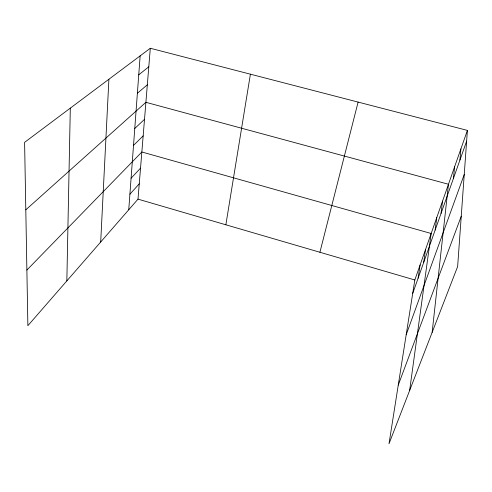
<?xml version="1.0" encoding="UTF-8"?>
<svg xmlns="http://www.w3.org/2000/svg" width="492" height="492" viewBox="0 0 492 492"><rect width="100%" height="100%" fill="white"/><g stroke="black" fill="none" stroke-linecap="round" stroke-linejoin="round"><path stroke-width="0.74" d="M66.844 280.901L70.307 108.135M100.688 242.009L108.904 79.249M467.4 130.398L457.64 266.559L389.012 443.741L414.824 279.979L467.4 130.398L150.306 48.259L24.6 142.342L27.872 325.679L138.006 199.137L150.306 48.259M128.75 209.764L140.152 55.86M459.934 160.066L460.893 148.904M453.446 178.387L454.583 166.85M432.142 332.377L448.47 184.26L145.903 102.311L25.805 209.826M441.06 213.368L442.529 201.154M435.149 230.072L436.761 217.562M409.627 390.519L431.164 233.491L141.85 151.991L26.882 270.053M423.667 262.494L425.555 249.438M418.102 278.226L420.113 264.93M225.859 224.795L250.403 74.187M319.911 252.261L358.108 102.09M412.69 293.503L466.631 141.149M406.183 334.781L464.239 174.488M398.256 385.095L461.244 216.252M129.906 194.217L139.248 183.842M131.087 178.233L140.534 168.135M133.523 145.374L143.16 135.884M134.771 128.492L144.513 119.328M137.385 93.246L147.329 84.809M138.744 74.833L148.793 66.801M138.006 199.137L414.824 279.979"/></g></svg>
